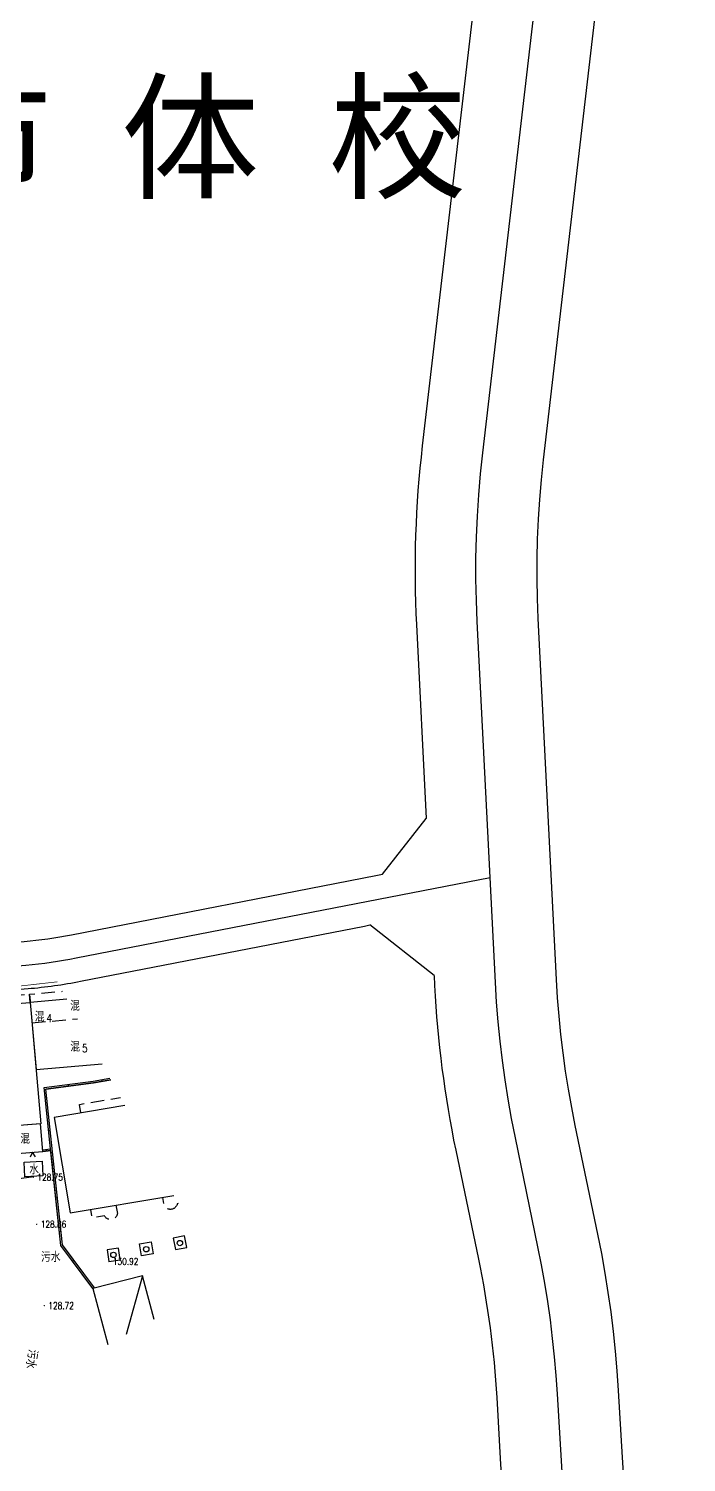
# Model space of a CAD drawing. Extents: x 529262 to 576451, y 2694391 to 2717535.
# Drawn here: x 566902.6 to 566999.9, y 2711436.2 to 2711648.2 of the extents above; entities that cross this region are included whole.
import ezdxf
from ezdxf.enums import TextEntityAlignment as Align
from ezdxf.xclip import XClip

# ---------------------------------------------------------------- set-up
doc = ezdxf.new("R2010")
doc.units = 0
doc.header["$XCLIPFRAME"] = 0
doc.linetypes.add('X5', pattern=[3, 2, -1])
for name, color, linetype in [('DLDW', 8, 'Continuous'), ('DLSS', 4, 'Continuous'), ('DMTZ', 8, 'Continuous'), ('GCD', 8, 'Continuous'), ('JMD', 8, 'Continuous'), ('PP-COM', 7, 'Continuous'), ('RD-中线', 40, 'Continuous'), ('RD-红线', 7, 'Continuous'), ('ZBTZ', 8, 'Continuous'), ('ZJ', 7, 'Continuous'), ('地块名称', 1, 'Continuous'), ('污水管径标注_W10-', 202, 'Continuous')]:
    doc.layers.add(name, color=color, linetype=linetype)
doc.styles.add('HZ', font='rs.shx', dxfattribs={"width": 0.8, "bigfont": 'hztxt.shx'})
doc.styles.get("Standard").update_dxf_attribs({"font": '', "height": 2.5, "bigfont": 'smfs.shx'})
doc.styles.get('Standard').set_extended_font_data('FangSong_GB2312')
doc.linetypes.add('10422', pattern='A,0.75,[150,AAA.SHX,S=0.5,R=0,X=0,Y=0.5],1.5,[177,AAA.SHX,S=1,R=0,X=0,Y=0.4],0.75', length=3)

# ---------------------------------------------------------------- blocks, each defined once
blk = doc.blocks.new('A$C19FD0107')
at = {"layer": 'RD-中线', "color": 8, "linetype": 'Continuous'}
for points in [[(-3980.5, 16903.74), (-4009.97, 17006.76, -0.055135), (-4016.61, 17045.78), (-4017.19, 17055.69, 0.036651), (-4020.07, 17077.46), (-4023.41, 17093.56, -0.038628), (-4026.36, 17116.51), (-4029.05, 17169.91, -0.041633), (-4028.24, 17194.83), (-4017.97, 17282.96, -0.07344), (-4002.79, 17339.4), (-3965.72, 17424.88, 0.049897), (-3950.55, 17472.29), (-3947.08, 17488.61, -0.008275), (-3945.96, 17493.44), (-3935.41, 17536.05, 0.014079), (-3933.61, 17544.3), (-3922.61, 17602.52, 0.02936), (-3918.12, 17637.44), (-3915.18, 17679.85, -0.026907), (-3913.2, 17695.86), (-3843.63, 18085.26, -0.010055)], [(-4411.94, 17192.67), (-4340.75, 17173.58, 0.131091), (-4335.6, 17173.57), (-4327.72, 17175.66, 0.075011), (-4324.98, 17176.85), (-4319.2, 17180.46, -0.126227), (-4314.46, 17181.97), (-4313.84, 17182), (-4307.81, 17182.07, -0.034203), (-4302.35, 17181.75), (-4287.22, 17179.84), (-4275.33, 17177.75, -0.052519), (-4267.28, 17175.44), (-4130.96, 17120.44, 0.117749), (-4112.58, 17117.67), (-4095.78, 17119.11, 0.026735), (-4088.37, 17120.15), (-4027.14, 17132.06)]]:
    blk.add_lwpolyline(points, format="xyb", dxfattribs=at)
at = {"layer": 'RD-红线', "color": 8, "linetype": 'Continuous'}
for points in [[(-3849.64, 18000.43), (-3904.34, 17694.28, 0.026907), (-3906.2, 17679.23), (-3909.14, 17636.81, -0.02936), (-3913.77, 17600.85), (-3924.76, 17542.63, -0.014079), (-3926.67, 17533.88), (-3937.23, 17491.28, 0.008275), (-3938.28, 17486.73), (-3941.75, 17470.41, -0.049897), (-3957.46, 17421.3), (-3994.54, 17335.82, 0.07344), (-4009.03, 17281.92), (-4019.3, 17193.79, 0.041633), (-4020.07, 17170.36), (-4017.37, 17116.97, 0.038628), (-4014.6, 17095.39), (-4011.26, 17079.29, -0.036651), (-4008.2, 17056.21), (-4007.63, 17046.3, 0.055135), (-4001.32, 17009.24), (-3979.02, 16931.3)], [(-3970.78, 17436.18, -0.008666), (-3973.97, 17428.46), (-4011.05, 17342.98, 0.07344), (-4026.9, 17284.01), (-4037.18, 17195.87, 0.041633), (-4038.04, 17169.45), (-4036.6, 17140.78)], [(-4381.69, 17188.18), (-4339.84, 17176.96, 0.131091), (-4336.49, 17176.95), (-4328.61, 17179.05, 0.075011), (-4326.83, 17179.82), (-4321.06, 17183.43, -0.126227), (-4314.66, 17185.46), (-4313.96, 17185.5), (-4307.85, 17185.57, -0.034203), (-4301.91, 17185.22), (-4286.7, 17183.3), (-4274.73, 17181.2, -0.052519), (-4265.97, 17178.69), (-4129.65, 17123.68, 0.117749), (-4112.88, 17121.16), (-4096.07, 17122.6, 0.026735), (-4089.04, 17123.58), (-4044.05, 17132.34), (-4043.06, 17132.53)], [(-4383.28, 17181.36), (-4341.66, 17170.2, 0.131091), (-4334.7, 17170.19), (-4326.82, 17172.28, 0.075011), (-4323.12, 17173.88), (-4317.34, 17177.5, -0.126227), (-4314.27, 17178.47), (-4313.72, 17178.5), (-4307.77, 17178.57, -0.034203), (-4302.79, 17178.28), (-4287.75, 17176.37), (-4275.94, 17174.3, -0.052519), (-4268.59, 17172.2), (-4132.27, 17117.19, 0.117749), (-4112.28, 17114.19), (-4095.48, 17115.62, 0.026735), (-4087.7, 17116.71), (-4045.71, 17124.88), (-4044.94, 17125.03)], [(-4043.06, 17132.53), (-4036.6, 17140.78, 0.37327)], [(-4035.43, 17117.58), (-4044.94, 17125.03, 0.456377)], [(-4035.43, 17117.58), (-4035.35, 17116.06, 0.038628), (-4032.23, 17091.73), (-4028.88, 17075.63, -0.036651), (-4026.17, 17055.16), (-4025.59, 17045.26, 0.055135), (-4018.63, 17004.29), (-4002.27, 16947.11)]]:
    blk.add_lwpolyline(points, format="xyb", dxfattribs=at)
blk = doc.blocks.new('gc122')
at = {"color": 8}
blk.add_circle((0, 0), 0.8, dxfattribs=at)
blk = doc.blocks.new('gc037')
for p, q in [((0, 0), (-1.39, 0.8)), ((-1.39, -0.8), (0, 0))]:
    blk.add_line(p, q)
blk = doc.blocks.new('GC200')
at = {"linetype": 'Continuous', "const_width": 0.2, "flags": 128}
blk.add_lwpolyline([(-0.1, 0, 1), (0.1, 0, 1)], format="xyb", close=True, dxfattribs=at)

msp = doc.modelspace()

# ---------------------------------------------------------------- linework, layer by layer
at = {"layer": 'DLDW', "color": 252, "linetype": 'Continuous', "flags": 128}
msp.add_lwpolyline([(566904.592, 2711480.719), (566904.699, 2711478.518), (566902.064, 2711478.376), (566901.957, 2711480.577)], close=True, dxfattribs=at)
at = {"layer": 'DLSS', "linetype": 'Continuous', "const_width": 0.1, "flags": 128}
msp.add_lwpolyline([(566906.841, 2711507.229), (566883.544, 2711504.606), (566874.328, 2711504.808), (566871.994, 2711505.191), (566864.998, 2711508.067)], dxfattribs=at)
msp.add_lwpolyline([(566906.841, 2711507.229), (566883.544, 2711504.606), (566874.328, 2711504.808), (566871.994, 2711505.191), (566864.998, 2711508.067)], dxfattribs=at)
at = {"layer": 'DMTZ', "linetype": '10422', "flags": 128}
for points in [[(566914.739, 2711492.744), (566912.189, 2711492.279), (566905.163, 2711491.379)], [(566912.09, 2711461.9), (566907.354, 2711468.237), (566905.872, 2711482.279), (566904.709, 2711482.156)]]:
    msp.add_lwpolyline(points, dxfattribs=at)
at = {"layer": 'JMD', "linetype": 'Continuous'}
for p, q in [((566908.46, 2711492.053), (566908.492, 2711491.805)), ((566913.409, 2711492.755), (566913.454, 2711492.509)), ((566905.035, 2711490.204), (566905.284, 2711490.23)), ((566905.56, 2711485.231), (566905.809, 2711485.258)), ((566905.293, 2711482.218), (566905.266, 2711482.467)), ((566906.085, 2711480.259), (566906.333, 2711480.285)), ((566906.61, 2711475.287), (566906.858, 2711475.313)), ((566907.134, 2711470.314), (566907.383, 2711470.341)), ((566909.096, 2711465.905), (566909.297, 2711466.055)), ((566919.439, 2711463.778), (566917.049, 2711455.069))]:
    msp.add_line(p, q, dxfattribs=at)
at = {"layer": 'JMD', "linetype": 'X5', "flags": 128}
for points, elevation in [([(566898.358, 2711503.803), (566898.253, 2711505.022), (566902.737, 2711505.408), (566902.842, 2711504.189)], 135.392), ([(566898.358, 2711503.803), (566898.253, 2711505.022), (566902.737, 2711505.408), (566902.842, 2711504.189)], 135.392), ([(566902.842, 2711504.189), (566902.737, 2711505.408), (566907.606, 2711505.827)], 135.392), ([(566902.842, 2711504.189), (566902.737, 2711505.408), (566907.606, 2711505.827)], 135.392), ([(566903.101, 2711501.174), (566909.827, 2711501.753)], 135.392), ([(566903.101, 2711501.174), (566909.827, 2711501.753)], 135.392), ([(566910.319, 2711487.833), (566910.107, 2711489.101), (566916.17, 2711490.119)], -9866.296)]:
    msp.add_lwpolyline(points, dxfattribs=dict(at, elevation=elevation))
at = {"layer": 'JMD', "linetype": 'Continuous', "elevation": 135.392, "flags": 128}
for points in [[(566908.245, 2711504.654), (566902.842, 2711504.189), (566902.981, 2711502.568)], [(566908.245, 2711504.654), (566902.842, 2711504.189), (566902.981, 2711502.568)], [(566898.464, 2711502.568), (566898.358, 2711503.803), (566902.842, 2711504.189), (566902.981, 2711502.568)], [(566898.464, 2711502.568), (566898.358, 2711503.803), (566902.842, 2711504.189), (566902.981, 2711502.568)], [(566902.981, 2711502.568), (566904.385, 2711486.253), (566899.901, 2711485.867), (566898.464, 2711502.568)], [(566902.981, 2711502.568), (566904.385, 2711486.253), (566899.901, 2711485.867), (566898.464, 2711502.568)], [(566902.981, 2711502.568), (566903.696, 2711494.253), (566913.458, 2711495.093)], [(566902.981, 2711502.568), (566903.696, 2711494.253), (566913.458, 2711495.093)]]:
    msp.add_lwpolyline(points, dxfattribs=at)
at = {"layer": 'JMD', "linetype": 'Continuous', "flags": 128}
for points in [[(566912.09, 2711461.9), (566907.354, 2711468.237), (566905.896, 2711482.052), (566904.888, 2711491.596), (566912.151, 2711492.526), (566914.613, 2711492.975)], [(566912.352, 2711461.967), (566907.595, 2711468.332), (566906.144, 2711482.078), (566905.163, 2711491.379), (566912.189, 2711492.279), (566914.739, 2711492.744)], [(566916.821, 2711488.925), (566906.375, 2711487.171), (566908.765, 2711473.058), (566924.071, 2711475.628)], [(566904.687, 2711482.405), (566905.845, 2711482.528)], [(566904.709, 2711482.156), (566905.872, 2711482.279)], [(566921.165, 2711457.314), (566919.439, 2711463.778), (566912.09, 2711461.9), (566914.313, 2711453.577)]]:
    msp.add_lwpolyline(points, dxfattribs=at)
at = {"layer": 'JMD', "linetype": 'Continuous', "elevation": 135.392, "flags": 128}
msp.add_lwpolyline([(566899.901, 2711485.867), (566900.254, 2711481.773), (566904.709, 2711482.156), (566904.357, 2711486.25)], close=True, dxfattribs=at)
at = {"layer": 'JMD', "linetype": 'X5', "flags": 128}
for points, elevation in [([(566924.716, 2711474.445), (566924.592, 2711474.425, -0.6836343), (566922.651, 2711474.094), (566922.439, 2711475.354)], -9865.345), ([(566915.518, 2711474.192), (566915.726, 2711472.953, -0.7364285), (566913.843, 2711472.613), (566912, 2711472.294), (566911.786, 2711473.565)], -9865.363)]:
    msp.add_lwpolyline(points, format="xyb", dxfattribs=dict(at, elevation=elevation))
at = {"layer": 'ZBTZ', "linetype": 'Continuous', "flags": 128}
for points in [[(566918.991, 2711468.465), (566920.721, 2711468.768), (566921.036, 2711467.01), (566919.306, 2711466.707)], [(566924.306, 2711467.639), (566925.995, 2711467.958), (566925.674, 2711469.656), (566923.985, 2711469.337)], [(566914.212, 2711467.594), (566914.47, 2711465.887), (566916.148, 2711466.14), (566915.89, 2711467.847)]]:
    msp.add_lwpolyline(points, close=True, dxfattribs=at)
at = {"layer": '污水管径标注_W10-'}
msp.add_lwpolyline([(566824.604, 2711652.497), (566820.171, 2711642.734), (566814.679, 2711630.635), (566814.385, 2711623.929), (566813.735, 2711609.089), (566814.467, 2711603.995), (566817.313, 2711584.199), (566820.159, 2711564.402), (566820.963, 2711558.804), (566824.408, 2711552.309), (566839.639, 2711545.385), (566833.872, 2711525.903), (566842.689, 2711521.306), (566860.422, 2711512.059), (566874.328, 2711504.808), (566876.363, 2711489.597), (566878.321, 2711480.842), (566879.565, 2711475.281), (566893.742, 2711477.165), (566903.381, 2711478.447)], dxfattribs=at)

# ---------------------------------------------------------------- block references
at = {"layer": 'DLSS', "linetype": 'Continuous', "xscale": 0.4999999998134734, "yscale": 0.4999999998134734, "zscale": 0.4999999998134734, "rotation": 95.14488350400666}
msp.add_blockref('gc037', (566903.174, 2711482.024), dxfattribs=at)
at = {"layer": 'GCD', "linetype": 'Continuous'}
ref = msp.add_blockref('GC200', (566903.306, 2711478.341, 128.75), dxfattribs=dict(at, xscale=0.5, yscale=0.5, zscale=0.5))
ref.add_attrib('height', '128.75', dxfattribs={"linetype": 'Continuous', "height": 1, "style": 'HZ', "width": 0.8}).set_placement((566903.906, 2711478.341, 128.75), align=Align.MIDDLE_LEFT)
ref = msp.add_blockref('GC200', (566903.802, 2711471.381, 128.858), dxfattribs=dict(at, xscale=0.5, yscale=0.5))
ref.add_attrib('height', '128.86', dxfattribs={"linetype": 'Continuous', "height": 1, "style": 'HZ', "width": 0.8}).set_placement((566904.402, 2711471.381, 128.858), align=Align.MIDDLE_LEFT)
ref = msp.add_blockref('GC200', (566914.47, 2711465.887, 130.918), dxfattribs=dict(at, xscale=0.5, yscale=0.5))
ref.add_attrib('height', '130.92', dxfattribs={"linetype": 'Continuous', "height": 1, "style": 'HZ', "width": 0.8}).set_placement((566915.07, 2711465.887, 130.918), align=Align.MIDDLE_LEFT)
ref = msp.add_blockref('GC200', (566904.924, 2711459.349, 128.717), dxfattribs=dict(at, xscale=0.5, yscale=0.5))
ref.add_attrib('height', '128.72', dxfattribs={"linetype": 'Continuous', "height": 1, "style": 'HZ', "width": 0.8}).set_placement((566905.524, 2711459.349, 128.717), align=Align.MIDDLE_LEFT)
at = {"layer": 'PP-COM'}
ref = msp.add_blockref('A$C19FD0107', (570997.993, 2694390.603), dxfattribs=at)
XClip(ref).set_block_clipping_path([(-9366.4383134884, 14428.6043910822), (-3328.4480743363, 17452.7484863754)])
at = {"layer": 'ZBTZ', "linetype": 'Continuous', "xscale": 0.5, "yscale": 0.5, "zscale": 0.5}
for p in [(566924.977, 2711468.6), (566915.15, 2711466.854), (566919.989, 2711467.693)]:
    msp.add_blockref('gc122', p, dxfattribs=at)

# ---------------------------------------------------------------- texts
at = {"layer": 'DLDW', "color": 252, "linetype": 'Continuous', "style": 'HZ', "width": 0.8}
msp.add_text('水', height=1.5, dxfattribs=at).set_placement((566903.401, 2711479.575), align=Align.MIDDLE)
at = {"layer": 'JMD', "linetype": 'Continuous', "style": 'HZ', "width": 0.8}
for p in [(566910.179, 2711503.702), (566910.179, 2711503.702), (566904.954, 2711502.102), (566904.954, 2711502.102), (566910.207, 2711497.651), (566902.812, 2711484.043)]:
    msp.add_text('混', height=1.5, dxfattribs=at).set_placement(p, align=Align.MIDDLE_RIGHT)
for s, p in [('4', (566905.24, 2711501.861)), ('4', (566905.24, 2711501.861)), ('5', (566910.493, 2711497.411))]:
    msp.add_text(s, height=1.2, dxfattribs=at).set_placement(p, align=Align.MIDDLE_LEFT)
at = {"layer": 'ZJ', "color": 8, "linetype": 'Continuous', "style": 'HZ', "width": 0.8}
msp.add_text('污水', height=1.5, dxfattribs=at).set_placement((566905.877, 2711466.625), align=Align.MIDDLE)
msp.add_text('污水', height=1.5, rotation=260.53289, dxfattribs=at).set_placement((566903.146, 2711451.423), align=Align.MIDDLE)
at = {"layer": '地块名称', "color": 1}
msp.add_text('宜 州 市 体 校', height=15, dxfattribs=at).set_placement((566895.838, 2711632.446), align=Align.MIDDLE)

doc.saveas('drawing.dxf')
